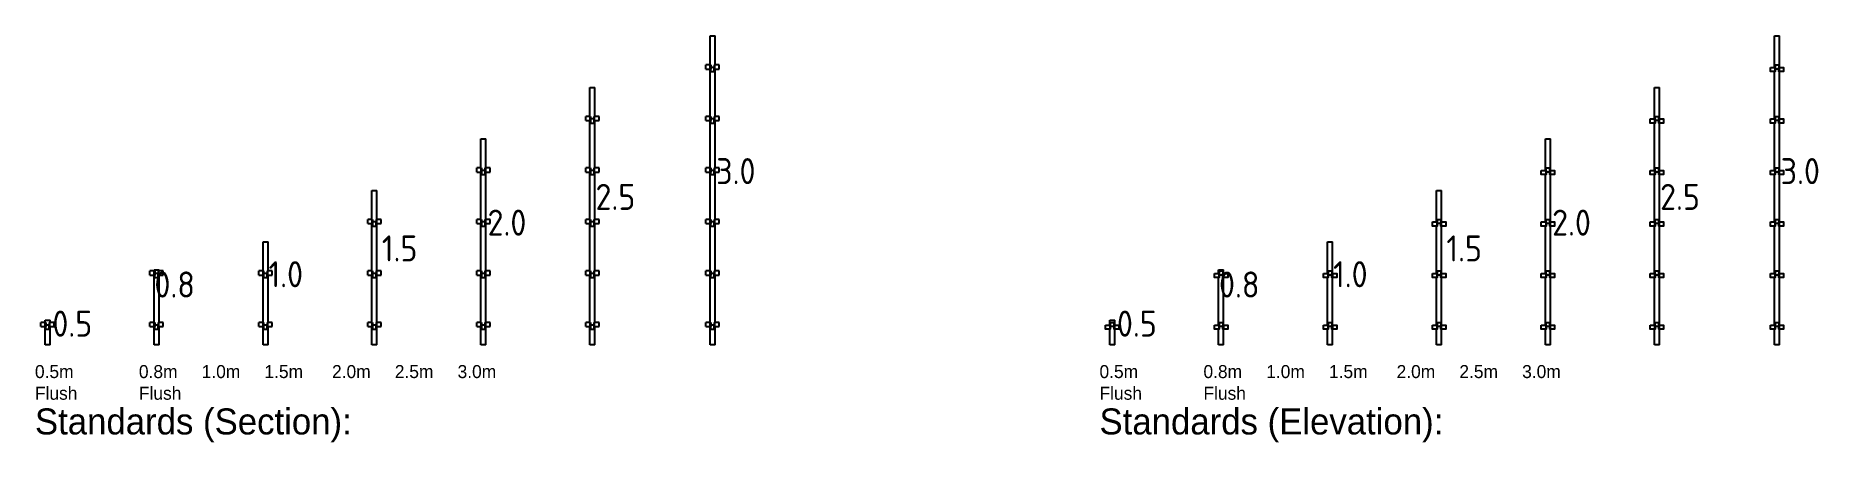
# Model space of a CAD drawing. Header units: millimetres. Extents: x 32163 to 49311, y 18162 to 22069.
import ezdxf
from ezdxf.enums import TextEntityAlignment as Align

# ---------------------------------------------------------------- set-up
doc = ezdxf.new("R2010")
doc.units = ezdxf.units.MM
doc.layers.get('0').update_dxf_attribs({"linetype": 'CONTINUOUS'})
doc.styles.add('ARCH', font='archd.shx', dxfattribs={"height": 250})
doc.styles.add('KwikScaf ISO', font='isocp.shx')

# ---------------------------------------------------------------- blocks, each defined once
blk = doc.blocks.new('0.5m Standard')
at = {"color": 180, "extrusion": (-1, 6.12323e-17, 0)}
for p, q in [((-40, 177), (-40, 217)), ((-36, 217), (-40, 217)), ((-40, 177), (-36, 177)), ((2, 217), (-36, 217)), ((-36, 177), (2, 177)), ((0, 217), (0, 238)), ((0, 0), (0, 177)), ((2, 177), (2, 217)), ((6, 217), (2, 217)), ((2, 177), (6, 177)), ((6, 217), (6, 177)), ((8, 152), (8, 192)), ((18, 192), (8, 192)), ((30, 192), (18, 192)), ((40, 192), (30, 192)), ((40, 152), (40, 192)), ((42, 177), (42, 217)), ((46, 217), (42, 217)), ((42, 177), (46, 177)), ((46, 177), (46, 217)), ((84, 217), (46, 217)), ((46, 177), (84, 177)), ((48, 217), (48, 238)), ((48, 0), (48, 177)), ((88, 217), (84, 217)), ((84, 177), (88, 177)), ((88, 177), (88, 217)), ((48, 0), (0, 0)), ((8, 152), (18, 152)), ((18, 152), (30, 152)), ((30, 152), (40, 152))]:
    blk.add_line(p, q, dxfattribs=at)
at = {"color": 180}
blk.add_line((0, 238), (48, 238), dxfattribs=at)
blk = doc.blocks.new('0.5m Standard with Text')
blk.add_blockref('0.5m Standard', (0, 0))
at = {"color": 7, "style": 'KwikScaf ISO'}
blk.add_text('  0.5  ', height=250, dxfattribs=at).set_placement((739, 205), align=Align.MIDDLE_RIGHT)
blk = doc.blocks.new('0.8m Standard')
at = {"color": 180, "extrusion": (-1, 6.12323e-17, 0)}
for p, q in [((-36, 712), (-40, 712)), ((-40, 672), (-40, 712)), ((2, 712), (-36, 712)), ((0, 712), (0, 721)), ((2, 672), (2, 712)), ((6, 712), (2, 712)), ((6, 712), (6, 672)), ((8, 647), (8, 687)), ((18, 687), (8, 687)), ((30, 687), (18, 687)), ((40, 687), (30, 687)), ((40, 647), (40, 687)), ((42, 672), (42, 712)), ((46, 712), (42, 712)), ((84, 712), (46, 712)), ((46, 672), (46, 712)), ((48, 712), (48, 721)), ((88, 712), (84, 712)), ((88, 672), (88, 712)), ((-40, 672), (-36, 672)), ((-36, 672), (2, 672)), ((0, 217), (0, 672)), ((2, 672), (6, 672)), ((8, 647), (18, 647)), ((18, 647), (30, 647)), ((30, 647), (40, 647)), ((42, 672), (46, 672)), ((46, 672), (84, 672)), ((48, 217), (48, 672)), ((84, 672), (88, 672)), ((-40, 177), (-40, 217)), ((-36, 217), (-40, 217)), ((-40, 177), (-36, 177)), ((2, 217), (-36, 217)), ((-36, 177), (2, 177)), ((0, 0), (0, 177)), ((2, 177), (2, 217)), ((6, 217), (2, 217)), ((2, 177), (6, 177)), ((6, 217), (6, 177)), ((8, 152), (8, 192)), ((18, 192), (8, 192)), ((30, 192), (18, 192)), ((40, 192), (30, 192)), ((40, 152), (40, 192)), ((42, 177), (42, 217)), ((46, 217), (42, 217)), ((42, 177), (46, 177)), ((46, 177), (46, 217)), ((84, 217), (46, 217)), ((46, 177), (84, 177)), ((48, 0), (48, 177)), ((88, 217), (84, 217)), ((84, 177), (88, 177)), ((88, 177), (88, 217)), ((48, 0), (0, 0)), ((8, 152), (18, 152)), ((18, 152), (30, 152)), ((30, 152), (40, 152))]:
    blk.add_line(p, q, dxfattribs=at)
at = {"color": 180}
blk.add_line((0, 721), (48, 721), dxfattribs=at)
blk = doc.blocks.new('0.8m Standard with Text')
blk.add_blockref('0.8m Standard', (0, 0))
at = {"color": 7, "style": 'KwikScaf ISO'}
blk.add_text('  0.8  ', height=250, dxfattribs=at).set_placement((679, 581), align=Align.MIDDLE_RIGHT)
blk = doc.blocks.new('1.0m Standard')
at = {"color": 180, "extrusion": (-1, 6.12323e-17, 0)}
for p, q in [((0, 712), (0, 990)), ((0, 990), (48, 990)), ((48, 712), (48, 990)), ((-36, 712), (-40, 712)), ((-40, 672), (-40, 712)), ((2, 712), (-36, 712)), ((2, 672), (2, 712)), ((6, 712), (2, 712)), ((6, 712), (6, 672)), ((8, 647), (8, 687)), ((18, 687), (8, 687)), ((30, 687), (18, 687)), ((40, 687), (30, 687)), ((40, 647), (40, 687)), ((42, 672), (42, 712)), ((46, 712), (42, 712)), ((84, 712), (46, 712)), ((46, 672), (46, 712)), ((88, 712), (84, 712)), ((88, 672), (88, 712)), ((-40, 672), (-36, 672)), ((-36, 672), (2, 672)), ((0, 217), (0, 672)), ((2, 672), (6, 672)), ((8, 647), (18, 647)), ((18, 647), (30, 647)), ((30, 647), (40, 647)), ((42, 672), (46, 672)), ((46, 672), (84, 672)), ((48, 217), (48, 672)), ((84, 672), (88, 672)), ((-40, 177), (-40, 217)), ((-36, 217), (-40, 217)), ((-40, 177), (-36, 177)), ((2, 217), (-36, 217)), ((-36, 177), (2, 177)), ((0, 0), (0, 177)), ((2, 177), (2, 217)), ((6, 217), (2, 217)), ((2, 177), (6, 177)), ((6, 217), (6, 177)), ((8, 152), (8, 192)), ((18, 192), (8, 192)), ((30, 192), (18, 192)), ((40, 192), (30, 192)), ((40, 152), (40, 192)), ((42, 177), (42, 217)), ((46, 217), (42, 217)), ((42, 177), (46, 177)), ((46, 177), (46, 217)), ((84, 217), (46, 217)), ((46, 177), (84, 177)), ((48, 0), (48, 177)), ((88, 217), (84, 217)), ((84, 177), (88, 177)), ((88, 177), (88, 217)), ((48, 0), (0, 0)), ((8, 152), (18, 152)), ((18, 152), (30, 152)), ((30, 152), (40, 152))]:
    blk.add_line(p, q, dxfattribs=at)
blk = doc.blocks.new('1.0m Standard with Text')
blk.add_blockref('1.0m Standard', (0, 0))
at = {"color": 7, "style": 'KwikScaf ISO'}
blk.add_text('  1.0  ', height=250, dxfattribs=at).set_placement((671, 680), align=Align.MIDDLE_RIGHT)
blk = doc.blocks.new('1.5m Standard')
at = {"color": 180, "extrusion": (-1, 6.12323e-17, 0)}
for p, q in [((0, 1207), (0, 1485)), ((0, 1485), (48, 1485)), ((48, 1207), (48, 1485)), ((-36, 1207), (-40, 1207)), ((-40, 1167), (-40, 1207)), ((2, 1207), (-36, 1207)), ((2, 1167), (2, 1207)), ((6, 1207), (2, 1207)), ((6, 1207), (6, 1167)), ((42, 1167), (42, 1207)), ((46, 1207), (42, 1207)), ((84, 1207), (46, 1207)), ((46, 1167), (46, 1207)), ((88, 1207), (84, 1207)), ((88, 1167), (88, 1207)), ((-40, 1167), (-36, 1167)), ((-36, 1167), (2, 1167)), ((0, 712), (0, 1167)), ((2, 1167), (6, 1167)), ((8, 1142), (8, 1182)), ((18, 1182), (8, 1182)), ((8, 1142), (18, 1142)), ((30, 1182), (18, 1182)), ((18, 1142), (30, 1142)), ((40, 1182), (30, 1182)), ((30, 1142), (40, 1142)), ((40, 1142), (40, 1182)), ((42, 1167), (46, 1167)), ((46, 1167), (84, 1167)), ((48, 712), (48, 1167)), ((84, 1167), (88, 1167)), ((-36, 712), (-40, 712)), ((-40, 672), (-40, 712)), ((2, 712), (-36, 712)), ((2, 672), (2, 712)), ((6, 712), (2, 712)), ((6, 712), (6, 672)), ((8, 647), (8, 687)), ((18, 687), (8, 687)), ((30, 687), (18, 687)), ((40, 687), (30, 687)), ((40, 647), (40, 687)), ((42, 672), (42, 712)), ((46, 712), (42, 712)), ((84, 712), (46, 712)), ((46, 672), (46, 712)), ((88, 712), (84, 712)), ((88, 672), (88, 712)), ((-40, 672), (-36, 672)), ((-36, 672), (2, 672)), ((0, 217), (0, 672)), ((2, 672), (6, 672)), ((8, 647), (18, 647)), ((18, 647), (30, 647)), ((30, 647), (40, 647)), ((42, 672), (46, 672)), ((46, 672), (84, 672)), ((48, 217), (48, 672)), ((84, 672), (88, 672)), ((-36, 217), (-40, 217)), ((-40, 177), (-40, 217)), ((-40, 177), (-36, 177)), ((2, 217), (-36, 217)), ((-36, 177), (2, 177)), ((0, 0), (0, 177)), ((2, 177), (2, 217)), ((6, 217), (2, 217)), ((2, 177), (6, 177)), ((6, 217), (6, 177)), ((8, 152), (8, 192)), ((18, 192), (8, 192)), ((30, 192), (18, 192)), ((40, 192), (30, 192)), ((40, 152), (40, 192)), ((42, 177), (42, 217)), ((46, 217), (42, 217)), ((42, 177), (46, 177)), ((84, 217), (46, 217)), ((46, 177), (46, 217)), ((46, 177), (84, 177)), ((48, 0), (48, 177)), ((88, 217), (84, 217)), ((84, 177), (88, 177)), ((88, 177), (88, 217)), ((48, 0), (0, 0)), ((8, 152), (18, 152)), ((18, 152), (30, 152)), ((30, 152), (40, 152))]:
    blk.add_line(p, q, dxfattribs=at)
blk = doc.blocks.new('1.5m Standard with Text')
blk.add_blockref('1.5m Standard', (0, 0))
at = {"color": 7, "style": 'KwikScaf ISO'}
blk.add_text('  1.5  ', height=250, dxfattribs=at).set_placement((723, 928), align=Align.MIDDLE_RIGHT)
blk = doc.blocks.new('2.0m Standard')
at = {"color": 180, "extrusion": (-1, 6.12323e-17, 0)}
for p, q in [((0, 1981), (48, 1981)), ((0, 1702), (0, 1981)), ((48, 1702), (48, 1981)), ((-40, 1662), (-40, 1702)), ((-36, 1702), (-40, 1702)), ((-40, 1662), (-36, 1662)), ((2, 1702), (-36, 1702)), ((-36, 1662), (2, 1662)), ((0, 1207), (0, 1662)), ((2, 1662), (2, 1702)), ((6, 1702), (2, 1702)), ((2, 1662), (6, 1662)), ((6, 1702), (6, 1662)), ((8, 1637), (8, 1677)), ((18, 1677), (8, 1677)), ((8, 1637), (18, 1637)), ((30, 1677), (18, 1677)), ((18, 1637), (30, 1637)), ((40, 1677), (30, 1677)), ((30, 1637), (40, 1637)), ((40, 1637), (40, 1677)), ((42, 1662), (42, 1702)), ((46, 1702), (42, 1702)), ((42, 1662), (46, 1662)), ((46, 1662), (46, 1702)), ((84, 1702), (46, 1702)), ((46, 1662), (84, 1662)), ((48, 1207), (48, 1662)), ((88, 1702), (84, 1702)), ((84, 1662), (88, 1662)), ((88, 1662), (88, 1702)), ((-36, 1207), (-40, 1207)), ((-40, 1167), (-40, 1207)), ((2, 1207), (-36, 1207)), ((2, 1167), (2, 1207)), ((6, 1207), (2, 1207)), ((6, 1207), (6, 1167)), ((42, 1167), (42, 1207)), ((46, 1207), (42, 1207)), ((84, 1207), (46, 1207)), ((46, 1167), (46, 1207)), ((88, 1207), (84, 1207)), ((88, 1167), (88, 1207)), ((-40, 1167), (-36, 1167)), ((-36, 1167), (2, 1167)), ((0, 712), (0, 1167)), ((2, 1167), (6, 1167)), ((8, 1142), (8, 1182)), ((18, 1182), (8, 1182)), ((8, 1142), (18, 1142)), ((30, 1182), (18, 1182)), ((18, 1142), (30, 1142)), ((40, 1182), (30, 1182)), ((30, 1142), (40, 1142)), ((40, 1142), (40, 1182)), ((42, 1167), (46, 1167)), ((46, 1167), (84, 1167)), ((48, 712), (48, 1167)), ((84, 1167), (88, 1167)), ((-36, 712), (-40, 712)), ((-40, 672), (-40, 712)), ((2, 712), (-36, 712)), ((2, 672), (2, 712)), ((6, 712), (2, 712)), ((6, 712), (6, 672)), ((8, 647), (8, 687)), ((18, 687), (8, 687)), ((30, 687), (18, 687)), ((40, 687), (30, 687)), ((40, 647), (40, 687)), ((42, 672), (42, 712)), ((46, 712), (42, 712)), ((84, 712), (46, 712)), ((46, 672), (46, 712)), ((88, 712), (84, 712)), ((88, 672), (88, 712)), ((-40, 672), (-36, 672)), ((-36, 672), (2, 672)), ((0, 217), (0, 672)), ((2, 672), (6, 672)), ((8, 647), (18, 647)), ((18, 647), (30, 647)), ((30, 647), (40, 647)), ((42, 672), (46, 672)), ((46, 672), (84, 672)), ((48, 217), (48, 672)), ((84, 672), (88, 672)), ((-36, 217), (-40, 217)), ((-40, 177), (-40, 217)), ((-40, 177), (-36, 177)), ((2, 217), (-36, 217)), ((-36, 177), (2, 177)), ((0, 0), (0, 177)), ((2, 177), (2, 217)), ((6, 217), (2, 217)), ((2, 177), (6, 177)), ((6, 217), (6, 177)), ((8, 152), (8, 192)), ((18, 192), (8, 192)), ((30, 192), (18, 192)), ((40, 192), (30, 192)), ((40, 152), (40, 192)), ((42, 177), (42, 217)), ((46, 217), (42, 217)), ((42, 177), (46, 177)), ((84, 217), (46, 217)), ((46, 177), (46, 217)), ((46, 177), (84, 177)), ((48, 0), (48, 177)), ((88, 217), (84, 217)), ((84, 177), (88, 177)), ((88, 177), (88, 217)), ((48, 0), (0, 0)), ((8, 152), (18, 152)), ((18, 152), (30, 152)), ((30, 152), (40, 152))]:
    blk.add_line(p, q, dxfattribs=at)
blk = doc.blocks.new('2.0m Standard with Text')
blk.add_blockref('2.0m Standard', (0, 0))
at = {"color": 7, "style": 'KwikScaf ISO'}
blk.add_text('  2.0  ', height=250, dxfattribs=at).set_placement((723, 1176), align=Align.MIDDLE_RIGHT)
blk = doc.blocks.new('2.5m Standard')
at = {"color": 180, "extrusion": (-1, 6.12323e-17, 0)}
for p, q in [((0, 2476), (48, 2476)), ((0, 2197), (0, 2476)), ((48, 2197), (48, 2476)), ((-36, 2197), (-40, 2197)), ((-40, 2157), (-40, 2197)), ((-40, 2157), (-36, 2157)), ((2, 2197), (-36, 2197)), ((-36, 2157), (2, 2157)), ((0, 1702), (0, 2157)), ((2, 2157), (2, 2197)), ((6, 2197), (2, 2197)), ((2, 2157), (6, 2157)), ((6, 2197), (6, 2157)), ((8, 2132), (8, 2172)), ((18, 2172), (8, 2172)), ((8, 2132), (18, 2132)), ((30, 2172), (18, 2172)), ((18, 2132), (30, 2132)), ((40, 2172), (30, 2172)), ((30, 2132), (40, 2132)), ((40, 2132), (40, 2172)), ((42, 2157), (42, 2197)), ((46, 2197), (42, 2197)), ((42, 2157), (46, 2157)), ((84, 2197), (46, 2197)), ((46, 2157), (46, 2197)), ((46, 2157), (84, 2157)), ((48, 1702), (48, 2157)), ((88, 2197), (84, 2197)), ((84, 2157), (88, 2157)), ((88, 2157), (88, 2197)), ((-36, 1702), (-40, 1702)), ((-40, 1662), (-40, 1702)), ((-40, 1662), (-36, 1662)), ((2, 1702), (-36, 1702)), ((-36, 1662), (2, 1662)), ((0, 1207), (0, 1662)), ((2, 1662), (2, 1702)), ((6, 1702), (2, 1702)), ((2, 1662), (6, 1662)), ((6, 1702), (6, 1662)), ((8, 1637), (8, 1677)), ((18, 1677), (8, 1677)), ((8, 1637), (18, 1637)), ((30, 1677), (18, 1677)), ((18, 1637), (30, 1637)), ((40, 1677), (30, 1677)), ((30, 1637), (40, 1637)), ((40, 1637), (40, 1677)), ((42, 1662), (42, 1702)), ((46, 1702), (42, 1702)), ((42, 1662), (46, 1662)), ((84, 1702), (46, 1702)), ((46, 1662), (46, 1702)), ((46, 1662), (84, 1662)), ((48, 1207), (48, 1662)), ((88, 1702), (84, 1702)), ((84, 1662), (88, 1662)), ((88, 1662), (88, 1702)), ((-36, 1207), (-40, 1207)), ((-40, 1167), (-40, 1207)), ((2, 1207), (-36, 1207)), ((2, 1167), (2, 1207)), ((6, 1207), (2, 1207)), ((6, 1207), (6, 1167)), ((42, 1167), (42, 1207)), ((46, 1207), (42, 1207)), ((84, 1207), (46, 1207)), ((46, 1167), (46, 1207)), ((88, 1207), (84, 1207)), ((88, 1167), (88, 1207)), ((-40, 1167), (-36, 1167)), ((-36, 1167), (2, 1167)), ((0, 712), (0, 1167)), ((2, 1167), (6, 1167)), ((18, 1182), (8, 1182)), ((8, 1142), (8, 1182)), ((8, 1142), (18, 1142)), ((30, 1182), (18, 1182)), ((18, 1142), (30, 1142)), ((40, 1182), (30, 1182)), ((30, 1142), (40, 1142)), ((40, 1142), (40, 1182)), ((42, 1167), (46, 1167)), ((46, 1167), (84, 1167)), ((48, 712), (48, 1167)), ((84, 1167), (88, 1167)), ((-36, 712), (-40, 712)), ((-40, 672), (-40, 712)), ((2, 712), (-36, 712)), ((2, 672), (2, 712)), ((6, 712), (2, 712)), ((6, 712), (6, 672)), ((8, 647), (8, 687)), ((18, 687), (8, 687)), ((30, 687), (18, 687)), ((40, 687), (30, 687)), ((40, 647), (40, 687)), ((42, 672), (42, 712)), ((46, 712), (42, 712)), ((84, 712), (46, 712)), ((46, 672), (46, 712)), ((88, 712), (84, 712)), ((88, 672), (88, 712)), ((-40, 672), (-36, 672)), ((-36, 672), (2, 672)), ((0, 217), (0, 672)), ((2, 672), (6, 672)), ((8, 647), (18, 647)), ((18, 647), (30, 647)), ((30, 647), (40, 647)), ((42, 672), (46, 672)), ((46, 672), (84, 672)), ((48, 217), (48, 672)), ((84, 672), (88, 672)), ((-36, 217), (-40, 217)), ((-40, 177), (-40, 217)), ((-40, 177), (-36, 177)), ((2, 217), (-36, 217)), ((-36, 177), (2, 177)), ((0, 0), (0, 177)), ((2, 177), (2, 217)), ((6, 217), (2, 217)), ((2, 177), (6, 177)), ((6, 217), (6, 177)), ((8, 152), (8, 192)), ((18, 192), (8, 192)), ((30, 192), (18, 192)), ((40, 192), (30, 192)), ((40, 152), (40, 192)), ((42, 177), (42, 217)), ((46, 217), (42, 217)), ((42, 177), (46, 177)), ((84, 217), (46, 217)), ((46, 177), (46, 217)), ((46, 177), (84, 177)), ((48, 0), (48, 177)), ((88, 217), (84, 217)), ((84, 177), (88, 177)), ((88, 177), (88, 217)), ((48, 0), (0, 0)), ((8, 152), (18, 152)), ((18, 152), (30, 152)), ((30, 152), (40, 152))]:
    blk.add_line(p, q, dxfattribs=at)
blk = doc.blocks.new('2.5m Standard with Text')
blk.add_blockref('2.5m Standard', (0, 0))
at = {"color": 7, "style": 'KwikScaf ISO'}
blk.add_text('  2.5  ', height=250, dxfattribs=at).set_placement((723, 1423), align=Align.MIDDLE_RIGHT)
blk = doc.blocks.new('3.0m Standard')
at = {"color": 180, "extrusion": (-1, 6.12323e-17, 0)}
for p, q in [((0, 2972), (48, 2972)), ((0, 2692), (0, 2972)), ((48, 2692), (48, 2972)), ((-36, 2692), (-40, 2692)), ((-40, 2652), (-40, 2692)), ((-40, 2652), (-36, 2652)), ((2, 2692), (-36, 2692)), ((-36, 2652), (2, 2652)), ((0, 2197), (0, 2652)), ((2, 2652), (2, 2692)), ((6, 2692), (2, 2692)), ((2, 2652), (6, 2652)), ((6, 2692), (6, 2652)), ((18, 2667), (8, 2667)), ((8, 2627), (8, 2667)), ((8, 2627), (18, 2627)), ((30, 2667), (18, 2667)), ((18, 2627), (30, 2627)), ((40, 2667), (30, 2667)), ((30, 2627), (40, 2627)), ((40, 2627), (40, 2667)), ((42, 2652), (42, 2692)), ((46, 2692), (42, 2692)), ((42, 2652), (46, 2652)), ((84, 2692), (46, 2692)), ((46, 2652), (46, 2692)), ((46, 2652), (84, 2652)), ((48, 2197), (48, 2652)), ((88, 2692), (84, 2692)), ((84, 2652), (88, 2652)), ((88, 2652), (88, 2692)), ((-36, 2197), (-40, 2197)), ((-40, 2157), (-40, 2197)), ((-40, 2157), (-36, 2157)), ((2, 2197), (-36, 2197)), ((-36, 2157), (2, 2157)), ((0, 1702), (0, 2157)), ((2, 2157), (2, 2197)), ((6, 2197), (2, 2197)), ((2, 2157), (6, 2157)), ((6, 2197), (6, 2157)), ((8, 2132), (8, 2172)), ((18, 2172), (8, 2172)), ((8, 2132), (18, 2132)), ((30, 2172), (18, 2172)), ((18, 2132), (30, 2132)), ((40, 2172), (30, 2172)), ((30, 2132), (40, 2132)), ((40, 2132), (40, 2172)), ((42, 2157), (42, 2197)), ((46, 2197), (42, 2197)), ((42, 2157), (46, 2157)), ((84, 2197), (46, 2197)), ((46, 2157), (46, 2197)), ((46, 2157), (84, 2157)), ((48, 1702), (48, 2157)), ((88, 2197), (84, 2197)), ((84, 2157), (88, 2157)), ((88, 2157), (88, 2197)), ((-36, 1702), (-40, 1702)), ((-40, 1662), (-40, 1702)), ((-40, 1662), (-36, 1662)), ((2, 1702), (-36, 1702)), ((-36, 1662), (2, 1662)), ((0, 1207), (0, 1662)), ((2, 1662), (2, 1702)), ((6, 1702), (2, 1702)), ((2, 1662), (6, 1662)), ((6, 1702), (6, 1662)), ((8, 1637), (8, 1677)), ((18, 1677), (8, 1677)), ((8, 1637), (18, 1637)), ((30, 1677), (18, 1677)), ((18, 1637), (30, 1637)), ((40, 1677), (30, 1677)), ((30, 1637), (40, 1637)), ((40, 1637), (40, 1677)), ((42, 1662), (42, 1702)), ((46, 1702), (42, 1702)), ((42, 1662), (46, 1662)), ((84, 1702), (46, 1702)), ((46, 1662), (46, 1702)), ((46, 1662), (84, 1662)), ((48, 1207), (48, 1662)), ((88, 1702), (84, 1702)), ((84, 1662), (88, 1662)), ((88, 1662), (88, 1702)), ((-36, 1207), (-40, 1207)), ((-40, 1167), (-40, 1207)), ((2, 1207), (-36, 1207)), ((2, 1167), (2, 1207)), ((6, 1207), (2, 1207)), ((6, 1207), (6, 1167)), ((42, 1167), (42, 1207)), ((46, 1207), (42, 1207)), ((84, 1207), (46, 1207)), ((46, 1167), (46, 1207)), ((88, 1207), (84, 1207)), ((88, 1167), (88, 1207)), ((-40, 1167), (-36, 1167)), ((-36, 1167), (2, 1167)), ((0, 712), (0, 1167)), ((2, 1167), (6, 1167)), ((8, 1142), (8, 1182)), ((18, 1182), (8, 1182)), ((8, 1142), (18, 1142)), ((30, 1182), (18, 1182)), ((18, 1142), (30, 1142)), ((40, 1182), (30, 1182)), ((30, 1142), (40, 1142)), ((40, 1142), (40, 1182)), ((42, 1167), (46, 1167)), ((46, 1167), (84, 1167)), ((48, 712), (48, 1167)), ((84, 1167), (88, 1167)), ((-36, 712), (-40, 712)), ((-40, 672), (-40, 712)), ((2, 712), (-36, 712)), ((2, 672), (2, 712)), ((6, 712), (2, 712)), ((6, 712), (6, 672)), ((18, 687), (8, 687)), ((8, 647), (8, 687)), ((30, 687), (18, 687)), ((40, 687), (30, 687)), ((40, 647), (40, 687)), ((42, 672), (42, 712)), ((46, 712), (42, 712)), ((84, 712), (46, 712)), ((46, 672), (46, 712)), ((88, 712), (84, 712)), ((88, 672), (88, 712)), ((-40, 672), (-36, 672)), ((-36, 672), (2, 672)), ((0, 217), (0, 672)), ((2, 672), (6, 672)), ((8, 647), (18, 647)), ((18, 647), (30, 647)), ((30, 647), (40, 647)), ((42, 672), (46, 672)), ((46, 672), (84, 672)), ((48, 217), (48, 672)), ((84, 672), (88, 672)), ((-36, 217), (-40, 217)), ((-40, 177), (-40, 217)), ((-40, 177), (-36, 177)), ((2, 217), (-36, 217)), ((-36, 177), (2, 177)), ((0, 0), (0, 177)), ((2, 177), (2, 217)), ((6, 217), (2, 217)), ((2, 177), (6, 177)), ((6, 217), (6, 177)), ((8, 152), (8, 192)), ((18, 192), (8, 192)), ((30, 192), (18, 192)), ((40, 192), (30, 192)), ((40, 152), (40, 192)), ((42, 177), (42, 217)), ((46, 217), (42, 217)), ((42, 177), (46, 177)), ((84, 217), (46, 217)), ((46, 177), (46, 217)), ((46, 177), (84, 177)), ((48, 0), (48, 177)), ((88, 217), (84, 217)), ((84, 177), (88, 177)), ((88, 177), (88, 217)), ((48, 0), (0, 0)), ((8, 152), (18, 152)), ((18, 152), (30, 152)), ((30, 152), (40, 152))]:
    blk.add_line(p, q, dxfattribs=at)
blk = doc.blocks.new('*U56')
blk.add_blockref('3.0m Standard', (0, 0))
at = {"color": 7, "style": 'KwikScaf ISO'}
blk.add_text('  3.0  ', height=250, dxfattribs=at).set_placement((723, 1671), align=Align.MIDDLE_RIGHT)
blk = doc.blocks.new('0.5m Standard Elev')
at = {"color": 180, "extrusion": (-1, 6.12323e-17, 0)}
for p, q in [((-24, 192), (-24, 238)), ((24, 192), (24, 238)), ((-24, 0), (-24, 152)), ((24, 0), (-24, 0)), ((24, 0), (24, 152))]:
    blk.add_line(p, q, dxfattribs=at)
at = {"color": 180}
for p, q in [((-24, 238), (24, 238)), ((-22, 192), (-22, 152)), ((22, 192), (22, 152))]:
    blk.add_line(p, q, dxfattribs=at)
for points in [[(-64, 192), (-18, 192), (-18, 152), (-64, 152)], [(-16, 217), (16, 217), (16, 177), (-16, 177)], [(18, 192), (64, 192), (64, 152), (18, 152)]]:
    blk.add_lwpolyline(points, close=True, dxfattribs=at)
blk = doc.blocks.new('0.5m Standard Elev with Text')
blk.add_blockref('0.5m Standard Elev', (0, 0))
at = {"color": 7, "style": 'KwikScaf ISO'}
blk.add_text('  0.5  ', height=250, dxfattribs=at).set_placement((715, 205), align=Align.MIDDLE_RIGHT)
blk = doc.blocks.new('0.8m Standard Elev')
at = {"color": 180}
for p, q in [((-24, 721), (24, 721)), ((-22, 687), (-22, 647)), ((22, 687), (22, 647)), ((-22, 192), (-22, 152)), ((22, 192), (22, 152))]:
    blk.add_line(p, q, dxfattribs=at)
at = {"color": 180, "extrusion": (-1, 6.12323e-17, 0)}
for p, q in [((-24, 687), (-24, 721)), ((24, 687), (24, 721)), ((-24, 192), (-24, 647)), ((24, 192), (24, 647)), ((-24, 0), (-24, 152)), ((24, 0), (-24, 0)), ((24, 0), (24, 152))]:
    blk.add_line(p, q, dxfattribs=at)
at = {"color": 180}
for points in [[(-64, 687), (-18, 687), (-18, 647), (-64, 647)], [(-16, 712), (16, 712), (16, 672), (-16, 672)], [(18, 687), (64, 687), (64, 647), (18, 647)], [(-64, 192), (-18, 192), (-18, 152), (-64, 152)], [(-16, 217), (16, 217), (16, 177), (-16, 177)], [(18, 192), (64, 192), (64, 152), (18, 152)]]:
    blk.add_lwpolyline(points, close=True, dxfattribs=at)
blk = doc.blocks.new('0.8m Standard Elev with Elev')
blk.add_blockref('0.8m Standard Elev', (0, 0))
at = {"color": 7, "style": 'KwikScaf ISO'}
blk.add_text('  0.8  ', height=250, dxfattribs=at).set_placement((655, 581), align=Align.MIDDLE_RIGHT)
blk = doc.blocks.new('1.0m Standard Elev')
at = {"color": 180, "extrusion": (-1, 6.12323e-17, 0)}
for p, q in [((-24, 687), (-24, 990)), ((-24, 990), (24, 990)), ((24, 687), (24, 990)), ((-24, 192), (-24, 647)), ((24, 192), (24, 647)), ((-24, 0), (-24, 152)), ((24, 0), (-24, 0)), ((24, 0), (24, 152))]:
    blk.add_line(p, q, dxfattribs=at)
at = {"color": 180}
for p, q in [((-22, 687), (-22, 647)), ((22, 687), (22, 647)), ((-22, 192), (-22, 152)), ((22, 192), (22, 152))]:
    blk.add_line(p, q, dxfattribs=at)
for points in [[(-64, 687), (-18, 687), (-18, 647), (-64, 647)], [(-16, 712), (16, 712), (16, 672), (-16, 672)], [(18, 687), (64, 687), (64, 647), (18, 647)], [(-64, 192), (-18, 192), (-18, 152), (-64, 152)], [(-16, 217), (16, 217), (16, 177), (-16, 177)], [(18, 192), (64, 192), (64, 152), (18, 152)]]:
    blk.add_lwpolyline(points, close=True, dxfattribs=at)
blk = doc.blocks.new('1.0m Standard Elev with Elev')
blk.add_blockref('1.0m Standard Elev', (0, 0))
at = {"color": 7, "style": 'KwikScaf ISO'}
blk.add_text('  1.0  ', height=250, dxfattribs=at).set_placement((647, 680), align=Align.MIDDLE_RIGHT)
blk = doc.blocks.new('1.5m Standard Elev')
at = {"color": 180, "extrusion": (-1, 6.12323e-17, 0)}
for p, q in [((-24, 1485), (24, 1485)), ((-24, 1182), (-24, 1485)), ((24, 1182), (24, 1485)), ((-24, 687), (-24, 1142)), ((24, 687), (24, 1142)), ((-24, 192), (-24, 647)), ((24, 192), (24, 647)), ((-24, 0), (-24, 152)), ((24, 0), (-24, 0)), ((24, 0), (24, 152))]:
    blk.add_line(p, q, dxfattribs=at)
at = {"color": 180}
for p, q in [((-22, 1182), (-22, 1142)), ((22, 1182), (22, 1142)), ((-22, 687), (-22, 647)), ((22, 687), (22, 647)), ((-22, 192), (-22, 152)), ((22, 192), (22, 152))]:
    blk.add_line(p, q, dxfattribs=at)
for points in [[(-16, 1207), (16, 1207), (16, 1167), (-16, 1167)], [(-64, 1182), (-18, 1182), (-18, 1142), (-64, 1142)], [(18, 1182), (64, 1182), (64, 1142), (18, 1142)], [(-64, 687), (-18, 687), (-18, 647), (-64, 647)], [(-16, 712), (16, 712), (16, 672), (-16, 672)], [(18, 687), (64, 687), (64, 647), (18, 647)], [(-64, 192), (-18, 192), (-18, 152), (-64, 152)], [(-16, 217), (16, 217), (16, 177), (-16, 177)], [(18, 192), (64, 192), (64, 152), (18, 152)]]:
    blk.add_lwpolyline(points, close=True, dxfattribs=at)
blk = doc.blocks.new('1.5m Standard Elev with Text')
blk.add_blockref('1.5m Standard Elev', (0, 0))
at = {"color": 7, "style": 'KwikScaf ISO'}
blk.add_text('  1.5  ', height=250, dxfattribs=at).set_placement((699, 928), align=Align.MIDDLE_RIGHT)
blk = doc.blocks.new('2.0m Standard Elev')
at = {"color": 180, "extrusion": (-1, 6.12323e-17, 0)}
for p, q in [((-24, 1981), (24, 1981)), ((-24, 1677), (-24, 1981)), ((24, 1677), (24, 1981)), ((-24, 1677), (-24, 1687)), ((-24, 1182), (-24, 1637)), ((24, 1677), (24, 1687)), ((24, 1182), (24, 1637)), ((-24, 687), (-24, 1142)), ((24, 687), (24, 1142)), ((-24, 192), (-24, 647)), ((24, 192), (24, 647)), ((-24, 0), (-24, 152)), ((24, 0), (-24, 0)), ((24, 0), (24, 152))]:
    blk.add_line(p, q, dxfattribs=at)
at = {"color": 180}
for p, q in [((-22, 1677), (-22, 1637)), ((22, 1677), (22, 1637)), ((-22, 1182), (-22, 1142)), ((22, 1182), (22, 1142)), ((-22, 687), (-22, 647)), ((22, 687), (22, 647)), ((-22, 192), (-22, 152)), ((22, 192), (22, 152))]:
    blk.add_line(p, q, dxfattribs=at)
for points in [[(-64, 1677), (-18, 1677), (-18, 1637), (-64, 1637)], [(-16, 1702), (16, 1702), (16, 1662), (-16, 1662)], [(18, 1677), (64, 1677), (64, 1637), (18, 1637)], [(-16, 1207), (16, 1207), (16, 1167), (-16, 1167)], [(-64, 1182), (-18, 1182), (-18, 1142), (-64, 1142)], [(18, 1182), (64, 1182), (64, 1142), (18, 1142)], [(-64, 687), (-18, 687), (-18, 647), (-64, 647)], [(-16, 712), (16, 712), (16, 672), (-16, 672)], [(18, 687), (64, 687), (64, 647), (18, 647)], [(-64, 192), (-18, 192), (-18, 152), (-64, 152)], [(-16, 217), (16, 217), (16, 177), (-16, 177)], [(18, 192), (64, 192), (64, 152), (18, 152)]]:
    blk.add_lwpolyline(points, close=True, dxfattribs=at)
blk = doc.blocks.new('2.0m Standard Elev with Text')
blk.add_blockref('2.0m Standard Elev', (0, 0))
at = {"color": 7, "style": 'KwikScaf ISO'}
blk.add_text('  2.0  ', height=250, dxfattribs=at).set_placement((699, 1176), align=Align.MIDDLE_RIGHT)
blk = doc.blocks.new('2.5m Standard Elev')
at = {"color": 180, "extrusion": (-1, 6.12323e-17, 0)}
for p, q in [((-24, 2476), (24, 2476)), ((-24, 2172), (-24, 2476)), ((24, 2172), (24, 2476)), ((-24, 2172), (-24, 2182)), ((-24, 1677), (-24, 2132)), ((24, 2172), (24, 2182)), ((24, 1677), (24, 2132)), ((-24, 1677), (-24, 1687)), ((-24, 1182), (-24, 1637)), ((24, 1677), (24, 1687)), ((24, 1182), (24, 1637)), ((-24, 687), (-24, 1142)), ((24, 687), (24, 1142)), ((-24, 192), (-24, 647)), ((24, 192), (24, 647)), ((-24, 0), (-24, 152)), ((24, 0), (-24, 0)), ((24, 0), (24, 152))]:
    blk.add_line(p, q, dxfattribs=at)
at = {"color": 180}
for p, q in [((-22, 2172), (-22, 2132)), ((22, 2172), (22, 2132)), ((-22, 1677), (-22, 1637)), ((22, 1677), (22, 1637)), ((-22, 1182), (-22, 1142)), ((22, 1182), (22, 1142)), ((-22, 687), (-22, 647)), ((22, 687), (22, 647)), ((-22, 192), (-22, 152)), ((22, 192), (22, 152))]:
    blk.add_line(p, q, dxfattribs=at)
for points in [[(-64, 2172), (-18, 2172), (-18, 2132), (-64, 2132)], [(-16, 2197), (16, 2197), (16, 2157), (-16, 2157)], [(18, 2172), (64, 2172), (64, 2132), (18, 2132)], [(-64, 1677), (-18, 1677), (-18, 1637), (-64, 1637)], [(-16, 1702), (16, 1702), (16, 1662), (-16, 1662)], [(18, 1677), (64, 1677), (64, 1637), (18, 1637)], [(-16, 1207), (16, 1207), (16, 1167), (-16, 1167)], [(-64, 1182), (-18, 1182), (-18, 1142), (-64, 1142)], [(18, 1182), (64, 1182), (64, 1142), (18, 1142)], [(-64, 687), (-18, 687), (-18, 647), (-64, 647)], [(-16, 712), (16, 712), (16, 672), (-16, 672)], [(18, 687), (64, 687), (64, 647), (18, 647)], [(-64, 192), (-18, 192), (-18, 152), (-64, 152)], [(-16, 217), (16, 217), (16, 177), (-16, 177)], [(18, 192), (64, 192), (64, 152), (18, 152)]]:
    blk.add_lwpolyline(points, close=True, dxfattribs=at)
blk = doc.blocks.new('2.5m Standard Elev with Text')
blk.add_blockref('2.5m Standard Elev', (0, 0))
at = {"color": 7, "style": 'KwikScaf ISO'}
blk.add_text('  2.5  ', height=250, dxfattribs=at).set_placement((699, 1423), align=Align.MIDDLE_RIGHT)
blk = doc.blocks.new('3.0m Standard Elev')
at = {"color": 180, "extrusion": (-1, 6.12323e-17, 0)}
for p, q in [((-24, 2972), (24, 2972)), ((-24, 2668), (-24, 2972)), ((24, 2668), (24, 2972)), ((-24, 2667), (-24, 2677)), ((-24, 2172), (-24, 2627)), ((24, 2667), (24, 2677)), ((24, 2172), (24, 2627)), ((-24, 2172), (-24, 2182)), ((-24, 1677), (-24, 2132)), ((24, 2172), (24, 2182)), ((24, 1677), (24, 2132)), ((-24, 1677), (-24, 1687)), ((-24, 1182), (-24, 1637)), ((24, 1677), (24, 1687)), ((24, 1182), (24, 1637)), ((-24, 687), (-24, 1142)), ((24, 687), (24, 1142)), ((-24, 192), (-24, 647)), ((24, 192), (24, 647)), ((-24, 0), (-24, 152)), ((24, 0), (-24, 0)), ((24, 0), (24, 152))]:
    blk.add_line(p, q, dxfattribs=at)
at = {"color": 180}
for p, q in [((-22, 2667), (-22, 2627)), ((22, 2667), (22, 2627)), ((-22, 2172), (-22, 2132)), ((22, 2172), (22, 2132)), ((-22, 1677), (-22, 1637)), ((22, 1677), (22, 1637)), ((-22, 1182), (-22, 1142)), ((22, 1182), (22, 1142)), ((-22, 687), (-22, 647)), ((22, 687), (22, 647)), ((-22, 192), (-22, 152)), ((22, 192), (22, 152))]:
    blk.add_line(p, q, dxfattribs=at)
for points in [[(-64, 2667), (-18, 2667), (-18, 2627), (-64, 2627)], [(-16, 2692), (16, 2692), (16, 2652), (-16, 2652)], [(18, 2667), (64, 2667), (64, 2627), (18, 2627)], [(-64, 2172), (-18, 2172), (-18, 2132), (-64, 2132)], [(-16, 2197), (16, 2197), (16, 2157), (-16, 2157)], [(18, 2172), (64, 2172), (64, 2132), (18, 2132)], [(-64, 1677), (-18, 1677), (-18, 1637), (-64, 1637)], [(-16, 1702), (16, 1702), (16, 1662), (-16, 1662)], [(18, 1677), (64, 1677), (64, 1637), (18, 1637)], [(-16, 1207), (16, 1207), (16, 1167), (-16, 1167)], [(-64, 1182), (-18, 1182), (-18, 1142), (-64, 1142)], [(18, 1182), (64, 1182), (64, 1142), (18, 1142)], [(-64, 687), (-18, 687), (-18, 647), (-64, 647)], [(-16, 712), (16, 712), (16, 672), (-16, 672)], [(18, 687), (64, 687), (64, 647), (18, 647)], [(-64, 192), (-18, 192), (-18, 152), (-64, 152)], [(-16, 217), (16, 217), (16, 177), (-16, 177)], [(18, 192), (64, 192), (64, 152), (18, 152)]]:
    blk.add_lwpolyline(points, close=True, dxfattribs=at)
blk = doc.blocks.new('3.0m Standard Elev with Text')
blk.add_blockref('3.0m Standard Elev', (0, 0))
at = {"color": 7, "style": 'KwikScaf ISO'}
blk.add_text('  3.0  ', height=250, dxfattribs=at).set_placement((699, 1671), align=Align.MIDDLE_RIGHT)

msp = doc.modelspace()

# ---------------------------------------------------------------- block references
for name, p in [('*U56', (38650, 19097)), ('3.0m Standard Elev with Text', (48913, 19097)), ('2.5m Standard with Text', (37494, 19097)), ('2.5m Standard Elev with Text', (47758, 19097)), ('2.0m Standard with Text', (36446, 19097)), ('2.0m Standard Elev with Text', (46710, 19097)), ('1.5m Standard with Text', (35398, 19097)), ('1.5m Standard Elev with Text', (45662, 19097)), ('1.0m Standard with Text', (34350, 19097)), ('1.0m Standard Elev with Elev', (44614, 19097)), ('0.8m Standard with Text', (33302, 19097)), ('0.8m Standard Elev with Elev', (43566, 19097)), ('0.5m Standard with Text', (32254, 19097)), ('0.5m Standard Elev with Text', (42518, 19097))]:
    msp.add_blockref(name, p)

# ---------------------------------------------------------------- texts
at = {"char_height": 250, "width": 7780.98, "attachment_point": 1, "style": 'ARCH'}
for s, insert in [('{\\H0.5x;0.5m^I0.8m     1.0m     1.5m      2.0m     2.5m     3.0m\\PFlush}^I{\\H0.5x;Flush}^JStandards (Section):', (32156, 18904)), ('{\\H0.5x;0.5m^I0.8m     1.0m     1.5m      2.0m     2.5m     3.0m\\PFlush}^I{\\H0.5x;Flush}^JStandards (Elevation):', (42396, 18904))]:
    msp.add_mtext(s, dxfattribs=dict(at, insert=insert))

doc.saveas('drawing.dxf')
